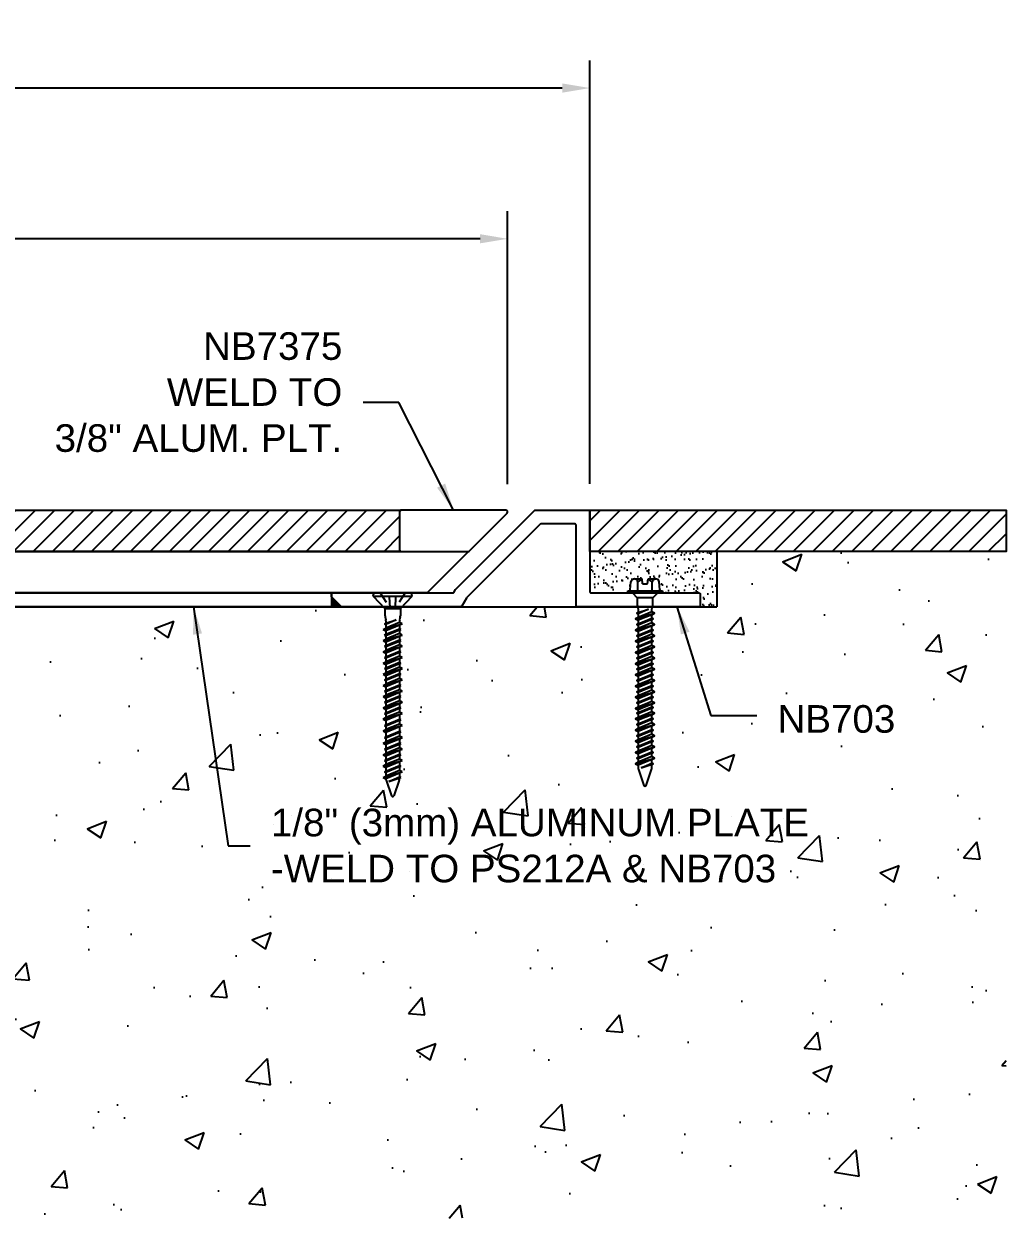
# Model space of a CAD drawing. Header units: inches. Extents: x -24.6 to 65.3, y 0.1 to 14.3.
# Drawn here: x 2.99 to 11.9, y 1.28 to 12.1 of the extents above; entities that cross this region are included whole.
import ezdxf

# ---------------------------------------------------------------- set-up
doc = ezdxf.new("R2010")
doc.units = ezdxf.units.IN
doc.header["$MEASUREMENT"] = 0
doc.linetypes.add('DASHED', pattern=[0.75, 0.5, -0.25])
for name, color, linetype in [('Anchors', 4, 'Continuous'), ('Conditions', 1, 'Continuous'), ('Dimensions', 3, 'Continuous'), ('TEXT', 2, 'Continuous')]:
    doc.layers.add(name, color=color, linetype=linetype)
doc.styles.add('ARIAL', font='arial.ttf')
doc.dimstyles.new('Arial', dxfattribs={"dimtxt": 0.25, "dimasz": 0.25, "dimexe": 0.25, "dimexo": 0.25, "dimgap": 0.25, "dimtad": 0, "dimtih": 1, "dimtoh": 1, "dimdec": 4, "dimzin": 3, "dimdsep": 46, "dimlunit": 4, "dimtxsty": 'ARIAL', "dimcen": 0.25, "dimadec": 0, "dimazin": 0, "dimtfac": 1, "dimtdec": 4, "dimtofl": 0, "dimtmove": 0, "dimatfit": 3, "dimfxl": 0, "dimfrac": 2, "dimtolj": 1, "dimtzin": 0, "dimarcsym": 0})

# ---------------------------------------------------------------- blocks, each defined once
blk = doc.blocks.new('*D22')
at = {"layer": 'Defpoints', "color": 0}
for p in [(8.124, 11.519), (-19.075, 7.684), (8.124, 7.684)]:
    blk.add_point(p, dxfattribs=at)
at = {"layer": 'Dimensions', "color": 0, "lineweight": -2}
for p, q in [((-19.075, 7.934), (-19.075, 11.769)), ((8.124, 7.934), (8.124, 11.769)), ((-18.825, 11.519), (-6.448, 11.519)), ((7.874, 11.519), (-4.502, 11.519))]:
    blk.add_line(p, q, dxfattribs=at)
at = {"layer": 'Dimensions', "color": 0}
for points in [[(-18.825, 11.561), (-18.825, 11.477), (-19.075, 11.519)], [(7.874, 11.561), (7.874, 11.477), (8.124, 11.519)]]:
    blk.add_solid(points, dxfattribs=at)
at = {"layer": 'Dimensions', "color": 0, "insert": (-5.475, 11.519), "char_height": 0.25, "attachment_point": 5, "style": 'ARIAL'}
blk.add_mtext('\\A1;2\'-3 3/16"\\P [691mm]', dxfattribs=at)
blk = doc.blocks.new('TH316134')
for p, q in [((-0.097, 0.127), (-0.027, 0.127)), ((-0.023, 0.083), (-0.027, 0.127)), ((0.023, 0.083), (0.027, 0.127)), ((0.027, 0.127), (0.097, 0.127)), ((-0.157, 0.019), (0.157, 0.019)), ((-0.157, 0), (-0.157, 0.019)), ((-0.157, 0), (0.157, 0)), ((-0.135, 0.029), (-0.129, 0.1)), ((-0.115, 0), (-0.07, -0.045)), ((-0.065, 0.019), (-0.065, 0.1)), ((-0.023, 0.083), (0.023, 0.083)), ((0.064, 0.019), (0.064, 0.1)), ((0.115, 0), (0.07, -0.045)), ((0.135, 0.029), (0.129, 0.1)), ((0.157, 0.019), (0.157, 0)), ((-0.086, -0.234), (0.086, -0.184)), ((-0.074, -0.184), (0.032, -0.147)), ((0.032, -0.147), (-0.062, -0.19)), ((-0.062, -0.177), (0.032, -0.147)), ((0.062, -0.171), (-0.062, -0.221)), ((0.062, -0.197), (-0.062, -0.247)), ((-0.086, -0.336), (0.086, -0.285)), ((-0.074, -0.285), (0.074, -0.234)), ((-0.062, -0.279), (0.062, -0.228)), ((0.062, -0.241), (-0.062, -0.291)), ((0.062, -0.272), (-0.062, -0.323)), ((0.062, -0.298), (-0.062, -0.349)), ((-0.086, -0.437), (0.086, -0.387)), ((-0.074, -0.387), (0.074, -0.336)), ((-0.062, -0.381), (0.062, -0.33)), ((0.062, -0.342), (-0.062, -0.393)), ((0.062, -0.374), (-0.062, -0.425)), ((0.062, -0.4), (-0.062, -0.45)), ((-0.062, -0.482), (0.062, -0.431)), ((-0.086, -0.539), (0.086, -0.488)), ((-0.074, -0.488), (0.074, -0.437)), ((-0.074, -0.59), (0.074, -0.539)), ((0.062, -0.444), (-0.062, -0.494)), ((0.062, -0.475), (-0.062, -0.526)), ((0.062, -0.501), (-0.062, -0.552)), ((-0.062, -0.584), (0.062, -0.533)), ((-0.086, -0.641), (0.086, -0.59)), ((-0.074, -0.691), (0.074, -0.641)), ((0.062, -0.545), (-0.062, -0.596)), ((0.062, -0.577), (-0.062, -0.628)), ((0.062, -0.603), (-0.062, -0.654)), ((-0.062, -0.685), (0.062, -0.634)), ((0.062, -0.647), (-0.062, -0.698)), ((-0.086, -0.742), (0.086, -0.691)), ((-0.074, -0.793), (0.074, -0.742)), ((0.062, -0.678), (-0.062, -0.729)), ((0.062, -0.704), (-0.062, -0.755)), ((-0.062, -0.787), (0.062, -0.736)), ((0.062, -0.748), (-0.062, -0.799)), ((-0.086, -0.844), (0.086, -0.793)), ((-0.074, -0.895), (0.074, -0.844)), ((0.062, -0.78), (-0.062, -0.831)), ((0.062, -0.806), (-0.062, -0.857)), ((-0.062, -0.888), (0.062, -0.838)), ((0.062, -0.85), (-0.062, -0.901)), ((-0.086, -0.945), (0.086, -0.895)), ((-0.074, -0.996), (0.074, -0.945)), ((0.062, -0.882), (-0.062, -0.932)), ((0.062, -0.907), (-0.062, -0.958)), ((-0.062, -0.99), (0.062, -0.939)), ((0.062, -0.951), (-0.062, -1.002)), ((-0.086, -1.047), (0.086, -0.996)), ((-0.074, -1.09), (0.074, -1.039)), ((0.062, -0.983), (-0.062, -1.034)), ((0.062, -1.009), (-0.062, -1.06)), ((-0.062, -1.084), (0.062, -1.033)), ((0.062, -1.045), (-0.062, -1.096)), ((0.062, -1.077), (-0.062, -1.128)), ((-0.086, -1.141), (0.086, -1.09)), ((-0.074, -1.191), (0.074, -1.141)), ((0.062, -1.103), (-0.062, -1.154)), ((-0.062, -1.185), (0.062, -1.134)), ((0.062, -1.147), (-0.062, -1.198)), ((0.062, -1.178), (-0.062, -1.229)), ((-0.086, -1.242), (0.086, -1.191)), ((-0.086, -1.344), (0.086, -1.293)), ((-0.074, -1.293), (0.074, -1.242)), ((0.062, -1.204), (-0.062, -1.255)), ((-0.062, -1.287), (0.062, -1.236)), ((0.062, -1.248), (-0.062, -1.299)), ((0.062, -1.28), (-0.062, -1.331)), ((-0.086, -1.445), (0.086, -1.395)), ((-0.074, -1.395), (0.074, -1.344)), ((0.062, -1.306), (-0.062, -1.357)), ((-0.062, -1.388), (0.062, -1.338)), ((0.062, -1.35), (-0.062, -1.401)), ((0.062, -1.382), (-0.062, -1.432)), ((-0.086, -1.547), (0.086, -1.496)), ((-0.074, -1.496), (0.074, -1.445)), ((0.062, -1.407), (-0.062, -1.458)), ((-0.062, -1.49), (0.062, -1.439)), ((0.062, -1.451), (-0.062, -1.502)), ((0.062, -1.483), (-0.062, -1.534)), ((0.062, -1.509), (-0.062, -1.56)), ((-0.034, -1.584), (0.062, -1.541)), ((-0.034, -1.584), (0.074, -1.547)), ((0.062, -1.553), (-0.034, -1.584))]:
    blk.add_line(p, q)
blk.add_lwpolyline([(0.07, -0.045), (-0.07, -0.045), (-0.07, -0.112, 0.052126), (-0.069, -0.122), (-0.063, -0.148, -0.052126), (-0.062, -0.157), (-0.062, -0.177), (-0.074, -0.184), (-0.062, -0.19), (-0.062, -0.221), (-0.086, -0.234), (-0.062, -0.247), (-0.062, -0.279), (-0.074, -0.285), (-0.062, -0.291), (-0.062, -0.323), (-0.086, -0.336), (-0.062, -0.349), (-0.062, -0.381), (-0.074, -0.387), (-0.062, -0.393), (-0.062, -0.425), (-0.086, -0.437), (-0.062, -0.45), (-0.062, -0.482), (-0.074, -0.488), (-0.062, -0.494), (-0.062, -0.526), (-0.086, -0.539), (-0.062, -0.552), (-0.062, -0.584), (-0.074, -0.59), (-0.062, -0.596), (-0.062, -0.628), (-0.086, -0.641), (-0.062, -0.654), (-0.062, -0.685), (-0.074, -0.691), (-0.062, -0.698), (-0.062, -0.729), (-0.086, -0.742), (-0.062, -0.755), (-0.062, -0.787), (-0.074, -0.793), (-0.062, -0.799), (-0.062, -0.831), (-0.086, -0.844), (-0.062, -0.857), (-0.062, -0.888), (-0.074, -0.895), (-0.062, -0.901), (-0.062, -0.932), (-0.086, -0.945), (-0.062, -0.958), (-0.062, -0.99), (-0.074, -0.996), (-0.062, -1.002), (-0.062, -1.034), (-0.086, -1.047), (-0.062, -1.06), (-0.062, -1.084), (-0.074, -1.09), (-0.062, -1.096), (-0.062, -1.128), (-0.086, -1.141), (-0.062, -1.154), (-0.062, -1.185), (-0.074, -1.191), (-0.062, -1.198), (-0.062, -1.229), (-0.086, -1.242), (-0.062, -1.255), (-0.062, -1.287), (-0.074, -1.293), (-0.062, -1.299), (-0.062, -1.331), (-0.086, -1.344), (-0.062, -1.357), (-0.062, -1.388), (-0.074, -1.395), (-0.062, -1.401), (-0.062, -1.432), (-0.086, -1.445), (-0.062, -1.458), (-0.062, -1.49), (-0.074, -1.496), (-0.062, -1.502), (-0.062, -1.534), (-0.086, -1.547), (-0.062, -1.56), (-0.062, -1.586, 0.084437), (-0.06, -1.601), (-0.01, -1.744, 0.648167), (0.01, -1.744), (0.06, -1.601, 0.084437), (0.062, -1.586), (0.062, -1.553), (0.074, -1.547), (0.062, -1.541), (0.062, -1.509), (0.086, -1.496), (0.062, -1.483), (0.062, -1.451), (0.074, -1.445), (0.062, -1.439), (0.062, -1.407), (0.086, -1.395), (0.062, -1.382), (0.062, -1.35), (0.074, -1.344), (0.062, -1.338), (0.062, -1.306), (0.086, -1.293), (0.062, -1.28), (0.062, -1.248), (0.074, -1.242), (0.062, -1.236), (0.062, -1.204), (0.086, -1.191), (0.062, -1.178), (0.062, -1.147), (0.074, -1.141), (0.062, -1.134), (0.062, -1.103), (0.086, -1.09), (0.062, -1.077), (0.062, -1.045), (0.074, -1.039), (0.062, -1.033), (0.062, -1.009), (0.086, -0.996), (0.062, -0.983), (0.062, -0.951), (0.074, -0.945), (0.062, -0.939), (0.062, -0.907), (0.086, -0.895), (0.062, -0.882), (0.062, -0.85), (0.074, -0.844), (0.062, -0.838), (0.062, -0.806), (0.086, -0.793), (0.062, -0.78), (0.062, -0.748), (0.074, -0.742), (0.062, -0.736), (0.062, -0.704), (0.086, -0.691), (0.062, -0.678), (0.062, -0.647), (0.074, -0.641), (0.062, -0.634), (0.062, -0.603), (0.086, -0.59), (0.062, -0.577), (0.062, -0.545), (0.074, -0.539), (0.062, -0.533), (0.062, -0.501), (0.086, -0.488), (0.062, -0.475), (0.062, -0.444), (0.074, -0.437), (0.062, -0.431), (0.062, -0.4), (0.086, -0.387), (0.062, -0.374), (0.062, -0.342), (0.074, -0.336), (0.062, -0.33), (0.062, -0.298), (0.086, -0.285), (0.062, -0.272), (0.062, -0.241), (0.074, -0.234), (0.062, -0.228), (0.062, -0.197), (0.086, -0.184), (0.062, -0.171), (0.062, -0.157, -0.052126), (0.063, -0.148), (0.069, -0.122, 0.052126), (0.07, -0.112)], format="xyb", close=True)
for centre, radius, start, end in [((-0.097, 0.095), 0.0327, 9.285, 170.715), ((0, 0.038), 0.0896, 107.4215, 136.0407), ((0, 0.038), 0.0896, 43.9593, 72.5785), ((0.097, 0.095), 0.0327, 9.285, 170.715), ((-0.146, 0.03), 0.0112, 270, 355), ((0.146, 0.03), 0.0112, 185, 270)]:
    blk.add_arc(centre, radius, start, end)
blk = doc.blocks.new('NB703')
at = {"linetype": 'Continuous', "flags": 128}
blk.add_lwpolyline([(-0.552, 0), (0.553, 0, 0.414214), (0.563, 0.01), (0.563, 0.74, -0.414214), (0.573, 0.75), (0.882, 0.75, -0.198912), (0.889, 0.747), (1.555, 0.08, -0.065543), (1.557, 0.078), (1.599, 0.005, 0.267949), (1.608, 0), (2.686, 0, 0.198912), (2.693, 0.003), (2.78, 0.09), (2.78, 0.115, 0.414214), (2.77, 0.125), (1.68, 0.125, -0.267949), (1.671, 0.13), (1.657, 0.155, 0.065543), (1.655, 0.157), (0.94, 0.872, 0.198912), (0.933, 0.875), (0.447, 0.875, 0.414214), (0.437, 0.865), (0.437, 0.135, -0.414214), (0.428, 0.125), (-0.552, 0.125, 0.414214), (-0.562, 0.115), (-0.562, 0.01, 0.414214)], format="xyb", close=True, dxfattribs=at)
blk = doc.blocks.new('NB7375')
at = {"linetype": 'Continuous', "flags": 128}
blk.add_lwpolyline([(-0.302, 0.375, 0.414214), (-0.317, 0.36), (-0.317, 0.015, 0.414214), (-0.302, 0), (0.302, 0, 0.198912), (0.312, 0.004), (0.658, 0.349, 0.668179), (0.647, 0.375)], format="xyb", close=True, dxfattribs=at)
blk = doc.blocks.new('A$C63CB1885')
for p, q in [((-0.176, 0), (-0.175, 0.018)), ((-0.176, 0), (0.176, 0)), ((-0.176, 0), (-0.07, -0.113)), ((-0.163, 0.029), (0.163, 0.029)), ((0.07, -0.113), (0.176, 0)), ((0.176, 0), (0.175, 0.018)), ((-0.074, -0.251), (0.032, -0.215)), ((-0.07, -0.113), (0.07, -0.113)), ((-0.07, -0.113), (-0.07, -0.18)), ((-0.069, -0.189), (-0.063, -0.215)), ((-0.062, -0.245), (0.032, -0.215)), ((0.032, -0.215), (-0.062, -0.257)), ((0.069, -0.189), (0.063, -0.215)), ((0.07, -0.113), (0.07, -0.18)), ((-0.086, -0.302), (0.086, -0.251)), ((-0.086, -0.302), (-0.062, -0.289)), ((-0.086, -0.302), (-0.062, -0.315)), ((-0.074, -0.251), (-0.062, -0.245)), ((-0.074, -0.251), (-0.062, -0.257)), ((-0.074, -0.353), (0.074, -0.302)), ((-0.062, -0.225), (-0.062, -0.245)), ((0.062, -0.238), (-0.062, -0.289)), ((-0.062, -0.257), (-0.062, -0.289)), ((0.062, -0.264), (-0.062, -0.315)), ((-0.062, -0.346), (0.062, -0.296)), ((0.062, -0.308), (-0.062, -0.359)), ((-0.062, -0.315), (-0.062, -0.346)), ((0.062, -0.225), (0.062, -0.238)), ((0.086, -0.251), (0.062, -0.238)), ((0.086, -0.251), (0.062, -0.264)), ((0.062, -0.264), (0.062, -0.296)), ((0.074, -0.302), (0.062, -0.296)), ((0.074, -0.302), (0.062, -0.308)), ((0.062, -0.308), (0.062, -0.34)), ((-0.086, -0.403), (0.086, -0.353)), ((-0.086, -0.403), (-0.062, -0.391)), ((-0.086, -0.403), (-0.062, -0.416)), ((-0.074, -0.353), (-0.062, -0.346)), ((-0.074, -0.353), (-0.062, -0.359)), ((-0.074, -0.454), (0.074, -0.403)), ((0.062, -0.34), (-0.062, -0.391)), ((-0.062, -0.359), (-0.062, -0.391)), ((0.062, -0.366), (-0.062, -0.416)), ((-0.062, -0.448), (0.062, -0.397)), ((0.062, -0.41), (-0.062, -0.46)), ((-0.062, -0.416), (-0.062, -0.448)), ((0.086, -0.353), (0.062, -0.34)), ((0.086, -0.353), (0.062, -0.366)), ((0.062, -0.366), (0.062, -0.397)), ((0.074, -0.403), (0.062, -0.397)), ((0.074, -0.403), (0.062, -0.41)), ((0.062, -0.41), (0.062, -0.441)), ((-0.086, -0.505), (0.086, -0.454)), ((-0.086, -0.505), (-0.062, -0.492)), ((-0.086, -0.505), (-0.062, -0.518)), ((-0.074, -0.454), (-0.062, -0.448)), ((-0.074, -0.454), (-0.062, -0.46)), ((-0.074, -0.556), (0.074, -0.505)), ((0.062, -0.441), (-0.062, -0.492)), ((-0.062, -0.46), (-0.062, -0.492)), ((0.062, -0.467), (-0.062, -0.518)), ((-0.062, -0.55), (0.062, -0.499)), ((0.062, -0.511), (-0.062, -0.562)), ((-0.062, -0.518), (-0.062, -0.55)), ((0.086, -0.454), (0.062, -0.441)), ((0.086, -0.454), (0.062, -0.467)), ((0.062, -0.467), (0.062, -0.499)), ((0.074, -0.505), (0.062, -0.499)), ((0.074, -0.505), (0.062, -0.511)), ((0.062, -0.511), (0.062, -0.543)), ((-0.086, -0.607), (0.086, -0.556)), ((-0.086, -0.607), (-0.062, -0.594)), ((-0.086, -0.607), (-0.062, -0.619)), ((-0.074, -0.556), (-0.062, -0.55)), ((-0.074, -0.556), (-0.062, -0.562)), ((-0.074, -0.657), (0.074, -0.607)), ((0.062, -0.543), (-0.062, -0.594)), ((-0.062, -0.562), (-0.062, -0.594)), ((0.062, -0.569), (-0.062, -0.619)), ((-0.062, -0.651), (0.062, -0.6)), ((0.062, -0.613), (-0.062, -0.664)), ((-0.062, -0.619), (-0.062, -0.651)), ((0.062, -0.644), (-0.062, -0.695)), ((0.086, -0.556), (0.062, -0.543)), ((0.086, -0.556), (0.062, -0.569)), ((0.062, -0.569), (0.062, -0.6)), ((0.074, -0.607), (0.062, -0.6)), ((0.074, -0.607), (0.062, -0.613)), ((0.062, -0.613), (0.062, -0.644)), ((0.086, -0.657), (0.062, -0.644)), ((-0.086, -0.708), (0.086, -0.657)), ((-0.086, -0.708), (-0.062, -0.695)), ((-0.086, -0.708), (-0.062, -0.721)), ((-0.074, -0.657), (-0.062, -0.651)), ((-0.074, -0.657), (-0.062, -0.664)), ((-0.074, -0.759), (0.074, -0.708)), ((-0.074, -0.759), (-0.062, -0.753)), ((-0.062, -0.664), (-0.062, -0.695)), ((0.062, -0.67), (-0.062, -0.721)), ((-0.062, -0.753), (0.062, -0.702)), ((0.062, -0.714), (-0.062, -0.765)), ((-0.062, -0.721), (-0.062, -0.753)), ((0.062, -0.746), (-0.062, -0.797)), ((0.086, -0.657), (0.062, -0.67)), ((0.062, -0.67), (0.062, -0.702)), ((0.074, -0.708), (0.062, -0.702)), ((0.074, -0.708), (0.062, -0.714)), ((0.062, -0.714), (0.062, -0.746)), ((0.086, -0.759), (0.062, -0.746)), ((-0.086, -0.81), (0.086, -0.759)), ((-0.086, -0.81), (-0.062, -0.797)), ((-0.086, -0.81), (-0.062, -0.823)), ((-0.086, -0.911), (0.086, -0.86)), ((-0.074, -0.759), (-0.062, -0.765)), ((-0.074, -0.86), (0.074, -0.81)), ((-0.074, -0.86), (-0.062, -0.854)), ((-0.074, -0.86), (-0.062, -0.867)), ((-0.062, -0.765), (-0.062, -0.797)), ((0.062, -0.772), (-0.062, -0.823)), ((-0.062, -0.854), (0.062, -0.804)), ((0.062, -0.816), (-0.062, -0.867)), ((-0.062, -0.823), (-0.062, -0.854)), ((0.062, -0.848), (-0.062, -0.898)), ((0.086, -0.759), (0.062, -0.772)), ((0.062, -0.772), (0.062, -0.804)), ((0.074, -0.81), (0.062, -0.804)), ((0.074, -0.81), (0.062, -0.816)), ((0.062, -0.816), (0.062, -0.848)), ((0.086, -0.86), (0.062, -0.848)), ((0.086, -0.86), (0.062, -0.873)), ((-0.086, -0.911), (-0.062, -0.898)), ((-0.086, -0.911), (-0.062, -0.924)), ((-0.086, -1.013), (0.086, -0.962)), ((-0.074, -0.962), (0.074, -0.911)), ((-0.074, -0.962), (-0.062, -0.956)), ((-0.074, -0.962), (-0.062, -0.968)), ((-0.062, -0.867), (-0.062, -0.898)), ((0.062, -0.873), (-0.062, -0.924)), ((-0.062, -0.956), (0.062, -0.905)), ((0.062, -0.917), (-0.062, -0.968)), ((-0.062, -0.924), (-0.062, -0.956)), ((0.062, -0.949), (-0.062, -1)), ((-0.062, -0.968), (-0.062, -1)), ((0.062, -0.873), (0.062, -0.905)), ((0.074, -0.911), (0.062, -0.905)), ((0.074, -0.911), (0.062, -0.917)), ((0.062, -0.917), (0.062, -0.949)), ((0.086, -0.962), (0.062, -0.949)), ((0.086, -0.962), (0.062, -0.975)), ((-0.086, -1.013), (-0.062, -1)), ((-0.086, -1.013), (-0.062, -1.026)), ((-0.086, -1.114), (0.086, -1.064)), ((-0.074, -1.064), (0.074, -1.013)), ((-0.074, -1.064), (-0.062, -1.057)), ((-0.074, -1.064), (-0.062, -1.07)), ((0.062, -0.975), (-0.062, -1.026)), ((-0.062, -1.057), (0.062, -1.007)), ((0.062, -1.019), (-0.062, -1.07)), ((-0.062, -1.026), (-0.062, -1.057)), ((0.062, -1.051), (-0.062, -1.101)), ((-0.062, -1.07), (-0.062, -1.101)), ((0.062, -1.077), (-0.062, -1.127)), ((0.062, -0.975), (0.062, -1.007)), ((0.074, -1.013), (0.062, -1.007)), ((0.074, -1.013), (0.062, -1.019)), ((0.062, -1.019), (0.062, -1.051)), ((0.086, -1.064), (0.062, -1.051)), ((0.086, -1.064), (0.062, -1.077)), ((0.062, -1.077), (0.062, -1.115)), ((-0.086, -1.114), (-0.062, -1.101)), ((-0.086, -1.114), (-0.062, -1.127)), ((-0.086, -1.222), (0.086, -1.171)), ((-0.074, -1.171), (0.074, -1.121)), ((-0.074, -1.171), (-0.062, -1.165)), ((-0.074, -1.171), (-0.062, -1.178)), ((-0.062, -1.165), (0.062, -1.115)), ((0.062, -1.127), (-0.062, -1.178)), ((-0.062, -1.127), (-0.062, -1.165)), ((0.062, -1.159), (-0.062, -1.209)), ((-0.062, -1.178), (-0.062, -1.209)), ((0.062, -1.184), (-0.062, -1.235)), ((0.074, -1.121), (0.062, -1.115)), ((0.074, -1.121), (0.062, -1.127)), ((0.062, -1.127), (0.062, -1.159)), ((0.086, -1.171), (0.062, -1.159)), ((0.086, -1.171), (0.062, -1.184)), ((0.062, -1.184), (0.062, -1.225)), ((-0.086, -1.222), (-0.062, -1.209)), ((-0.086, -1.222), (-0.062, -1.235)), ((-0.086, -1.332), (0.086, -1.282)), ((-0.074, -1.282), (0.074, -1.231)), ((-0.074, -1.282), (-0.062, -1.275)), ((-0.074, -1.282), (-0.062, -1.288)), ((-0.062, -1.275), (0.062, -1.225)), ((-0.062, -1.235), (-0.062, -1.275)), ((0.062, -1.237), (-0.062, -1.288)), ((0.062, -1.269), (-0.062, -1.319)), ((-0.062, -1.288), (-0.062, -1.319)), ((0.062, -1.295), (-0.062, -1.345)), ((0.074, -1.231), (0.062, -1.225)), ((0.074, -1.231), (0.062, -1.237)), ((0.062, -1.237), (0.062, -1.269)), ((0.086, -1.282), (0.062, -1.269)), ((0.086, -1.282), (0.062, -1.295)), ((0.062, -1.295), (0.062, -1.33)), ((-0.086, -1.332), (-0.062, -1.319)), ((-0.086, -1.332), (-0.062, -1.345)), ((-0.086, -1.438), (0.086, -1.387)), ((-0.074, -1.387), (0.074, -1.336)), ((-0.074, -1.387), (-0.062, -1.381)), ((-0.074, -1.387), (-0.062, -1.393)), ((-0.062, -1.381), (0.062, -1.33)), ((0.062, -1.343), (-0.062, -1.393)), ((-0.062, -1.345), (-0.062, -1.381)), ((0.062, -1.374), (-0.062, -1.425)), ((-0.062, -1.393), (-0.062, -1.425)), ((0.062, -1.4), (-0.062, -1.451)), ((0.074, -1.336), (0.062, -1.33)), ((0.074, -1.336), (0.062, -1.343)), ((0.062, -1.343), (0.062, -1.374)), ((0.086, -1.387), (0.062, -1.374)), ((0.086, -1.387), (0.062, -1.4)), ((0.062, -1.4), (0.062, -1.433)), ((-0.086, -1.438), (-0.062, -1.425)), ((-0.086, -1.438), (-0.062, -1.451)), ((-0.086, -1.54), (0.086, -1.489)), ((-0.074, -1.489), (0.074, -1.439)), ((-0.074, -1.489), (-0.062, -1.483)), ((-0.074, -1.489), (-0.062, -1.496)), ((-0.062, -1.483), (0.062, -1.433)), ((0.062, -1.445), (-0.062, -1.496)), ((-0.062, -1.451), (-0.062, -1.483)), ((0.062, -1.477), (-0.062, -1.527)), ((-0.062, -1.496), (-0.062, -1.527)), ((0.062, -1.502), (-0.062, -1.553)), ((0.074, -1.439), (0.062, -1.433)), ((0.074, -1.439), (0.062, -1.445)), ((0.062, -1.445), (0.062, -1.477)), ((0.086, -1.489), (0.062, -1.477)), ((0.086, -1.489), (0.062, -1.502)), ((0.062, -1.502), (0.062, -1.535)), ((-0.086, -1.54), (-0.062, -1.527)), ((-0.086, -1.54), (-0.062, -1.553)), ((-0.086, -1.643), (0.086, -1.592)), ((-0.074, -1.592), (0.074, -1.541)), ((-0.074, -1.592), (-0.062, -1.586)), ((-0.074, -1.592), (-0.062, -1.598)), ((-0.062, -1.586), (0.062, -1.535)), ((0.062, -1.547), (-0.062, -1.598)), ((-0.062, -1.553), (-0.062, -1.586)), ((0.062, -1.579), (-0.062, -1.63)), ((-0.062, -1.598), (-0.062, -1.63)), ((0.062, -1.605), (-0.062, -1.655)), ((0.074, -1.541), (0.062, -1.535)), ((0.074, -1.541), (0.062, -1.547)), ((0.062, -1.547), (0.062, -1.579)), ((0.086, -1.592), (0.062, -1.579)), ((0.086, -1.592), (0.062, -1.605)), ((0.062, -1.605), (0.062, -1.652)), ((-0.086, -1.643), (-0.062, -1.63)), ((-0.086, -1.643), (-0.062, -1.655)), ((-0.06, -1.668), (-0.01, -1.81)), ((-0.034, -1.679), (0.062, -1.636)), ((-0.034, -1.679), (0.074, -1.643)), ((0.062, -1.649), (-0.034, -1.679)), ((0.06, -1.668), (0.01, -1.81)), ((0.074, -1.643), (0.062, -1.636)), ((0.074, -1.643), (0.062, -1.649))]:
    blk.add_line(p, q)
at = {"linetype": 'DASHED', "ltscale": 0.025}
for p, q in [((-0.113, 0.029), (-0.024, -0.106)), ((-0.024, -0.106), (-0.031, 0.028)), ((0.024, -0.106), (0.031, 0.029)), ((0.112, 0.029), (0.024, -0.106)), ((-0.024, -0.106), (0.024, -0.106))]:
    blk.add_line(p, q, dxfattribs=at)
for centre, radius, start, end in [((-0.163, 0.017), 0.0112, 90, 175), ((0.163, 0.017), 0.0112, 5, 90), ((-0.023, -0.18), 0.0465, 180, 191.9357), ((-0.109, -0.225), 0.0465, 0, 11.9357), ((0.109, -0.225), 0.0465, 168.0643, 180), ((0.023, -0.18), 0.0465, 348.0643, 0), ((-0.016, -1.652), 0.0465, 183.9476, 199.3058), ((0.016, -1.652), 0.0465, 340.6942, 0), ((0, -1.806), 0.0106, 204.1001, 335.8999)]:
    blk.add_arc(centre, radius, start, end)
blk = doc.blocks.new('TF316134')
blk.add_blockref('A$C63CB1885', (0, -0.0285))
blk = doc.blocks.new('*D28')
at = {"layer": 'Defpoints', "color": 0}
for p in [(-18.329, 10.153), (-18.329, 7.679), (7.379, 7.679)]:
    blk.add_point(p, dxfattribs=at)
at = {"layer": 'Dimensions', "color": 0, "lineweight": -2}
for p, q in [((-18.329, 7.929), (-18.329, 10.403)), ((7.379, 7.929), (7.379, 10.403)), ((-18.079, 10.153), (-6.545, 10.153)), ((7.129, 10.153), (-4.405, 10.153))]:
    blk.add_line(p, q, dxfattribs=at)
at = {"layer": 'Dimensions', "color": 0}
for points in [[(-18.079, 10.195), (-18.079, 10.112), (-18.329, 10.153)], [(7.129, 10.195), (7.129, 10.112), (7.379, 10.153)]]:
    blk.add_solid(points, dxfattribs=at)
at = {"layer": 'Dimensions', "color": 0, "insert": (-5.475, 10.153), "char_height": 0.25, "attachment_point": 5, "style": 'ARIAL'}
blk.add_mtext('\\A1;2\'-1 11/16"\\P [653mm]', dxfattribs=at)
blk = doc.blocks.new('Weld')
h = blk.add_hatch(color=253)
edge = h.paths.add_edge_path()
edge.add_line((0.094, 0), (0.094, 0.094))
edge.add_arc((0.084, 0.094), 0.01, -45, 0, ccw=False)
edge.add_line((0.091, 0.087), (0.018, 0.013))
edge.add_arc((0.093, 0.216), 0.216, 249.6425, 269.6311)
edge.add_line((0.091, 0), (0.094, 0))
at = {"color": 253}
blk.add_arc((0.093, 0.216), 0.216, 249.6425, 270.3689, dxfattribs=at)

msp = doc.modelspace()

# ---------------------------------------------------------------- hatches: boundary and pattern name
at = {"layer": 'Conditions'}
h = msp.add_hatch(dxfattribs=at)
h.set_pattern_fill('ANSI31', color=256, style=0)
h.paths.add_polyline_path([(6.39985, 7.69427), (-17.35025, 7.69427), (-17.35025, 7.31927), (6.39985, 7.31927)])
h = msp.add_hatch(dxfattribs=at)
h.set_pattern_fill('ANSI31', color=256, style=0)
h.set_pattern_definition([(45, (-4.0005, 4.48751), (-0.0883883, 0.0883883), [])])
h.paths.add_polyline_path([(11.8977, 7.31927), (11.8977, 7.69427), (8.1245, 7.69427), (8.1245, 7.31927)])
h = msp.add_hatch(dxfattribs=at)
h.set_pattern_fill('AR-CONC', color=256, scale=0.25, style=0)
h.paths.add_polyline_path([(6.27478, 5.84603), (6.27472, 5.84601), (6.26327, 5.85217), (6.27478, 5.85836), (6.27477, 5.89), (6.25071, 5.90295), (6.27477, 5.91591), (6.27477, 5.94759), (6.27472, 5.94757), (6.26327, 5.95373), (6.27477, 5.95992), (6.27477, 5.99157), (6.25071, 6.00452), (6.27476, 6.01747), (6.27476, 6.04915), (6.27472, 6.04913), (6.26327, 6.0553), (6.27476, 6.06148), (6.27476, 6.09313), (6.25071, 6.10608), (6.27476, 6.11902), (6.27475, 6.15071), (6.27472, 6.1507), (6.26327, 6.15686), (6.27475, 6.16304), (6.27475, 6.1947), (6.25071, 6.20764), (6.27475, 6.22058), (6.27475, 6.25227), (6.27472, 6.25226), (6.26327, 6.25842), (6.27475, 6.2646), (6.27474, 6.29627), (6.25071, 6.3092), (6.27474, 6.32214), (6.27474, 6.35383), (6.27472, 6.35382), (6.26327, 6.35998), (6.27474, 6.36616), (6.27474, 6.39783), (6.25071, 6.41077), (6.27473, 6.4237), (6.27473, 6.45539), (6.27472, 6.45538), (6.26327, 6.46155), (6.27473, 6.46771), (6.27473, 6.4994), (6.25071, 6.51233), (6.27473, 6.52526), (6.27472, 6.55695), (6.26327, 6.56311), (6.27472, 6.56927), (6.27472, 6.60097), (6.25071, 6.61389), (6.27472, 6.62682), (6.27472, 6.65851), (6.26327, 6.66467), (6.26828, 6.66737, 0.27305065), (6.2726, 6.71444, -0.0696153), (6.26822, 6.72655), (6.27471, 6.69583), (6.27471, 6.67083), (6.36906, 6.70112), (6.27472, 6.65851), (6.27472, 6.62682), (6.39921, 6.6776), (6.39921, 6.69583), (6.40571, 6.72655, 0.05212645), (6.40671, 6.73617), (6.40671, 6.80327), (6.26721, 6.80327), (6.26721, 6.73617, 0.128787), (6.26932, 6.7127, -0.0696153), (6.27371, 6.70058), (6.26721, 6.73131), (6.26721, 6.80327), (6.25207, 6.81927), (1.44623, 6.81927), (1.43109, 6.80327), (1.43109, 6.73131), (1.42459, 6.70058, 0.13295553), (1.42595, 6.67632), (1.44759, 6.66467), (1.42359, 6.65175), (1.42359, 6.62005), (1.43503, 6.61389), (1.42359, 6.60773), (1.42359, 6.57603), (1.44759, 6.56311), (1.42359, 6.55018), (1.42359, 6.51849), (1.43503, 6.51233), (1.42359, 6.50616), (1.42359, 6.47447), (1.44759, 6.46155), (1.42359, 6.44862), (1.42359, 6.41693), (1.43503, 6.41077), (1.42359, 6.4046), (1.42359, 6.37291), (1.44759, 6.35998), (1.42359, 6.34706), (1.42359, 6.31537), (1.43503, 6.3092), (1.42359, 6.30304), (1.42359, 6.27135), (1.44759, 6.25842), (1.42359, 6.2455), (1.42359, 6.2138), (1.43503, 6.20764), (1.42359, 6.20148), (1.42359, 6.16978), (1.44759, 6.15686), (1.42359, 6.14393), (1.42359, 6.11224), (1.43503, 6.10608), (1.42359, 6.09991), (1.42359, 6.06822), (1.44759, 6.0553), (1.42359, 6.04237), (1.42359, 6.01068), (1.43503, 6.00452), (1.42359, 5.99835), (1.42359, 5.96666), (1.44759, 5.95373), (1.42359, 5.94081), (1.42359, 5.90912), (1.43503, 5.90295), (1.42359, 5.89679), (1.42359, 5.8651), (1.44759, 5.85217), (1.42359, 5.83925), (1.42359, 5.80124), (1.43503, 5.79507), (1.42359, 5.78891), (1.42359, 5.75722), (1.44759, 5.74429), (1.42359, 5.73137), (1.42359, 5.69111), (1.43503, 5.68494), (1.42359, 5.67878), (1.42359, 5.64709), (1.44759, 5.63416), (1.42359, 5.62124), (1.42359, 5.58548), (1.43503, 5.57931), (1.42359, 5.57315), (1.42359, 5.54146), (1.44759, 5.52853), (1.42359, 5.51561), (1.42359, 5.48321), (1.43503, 5.47705), (1.42359, 5.47089), (1.42359, 5.43919), (1.44759, 5.42627), (1.42359, 5.41334), (1.42359, 5.38095), (1.43503, 5.37479), (1.42359, 5.36863), (1.42359, 5.33693), (1.44759, 5.32401), (1.42359, 5.31108), (1.42359, 5.27939), (1.43503, 5.27323), (1.42359, 5.26706), (1.42359, 5.25564), (1.37156, 5.10712, -0.70927499), (1.35169, 5.10546), (1.29707, 5.26139), (1.27509, 5.27323), (1.29919, 5.28621), (1.29919, 5.31779), (1.28764, 5.32401), (1.29919, 5.33022), (1.29919, 5.36251), (1.27509, 5.37549), (1.29919, 5.38846), (1.29918, 5.42006), (1.28764, 5.42627), (1.29918, 5.43248), (1.29918, 5.46478), (1.27509, 5.47775), (1.29918, 5.49072), (1.29918, 5.5224), (1.2991, 5.52237), (1.28764, 5.52853), (1.29917, 5.53474), (1.29917, 5.57041), (1.27509, 5.58338), (1.29917, 5.59635), (1.29917, 5.62803), (1.2991, 5.628), (1.28764, 5.63416), (1.29917, 5.64037), (1.29916, 5.68055), (1.27509, 5.69351), (1.29916, 5.70647), (1.29916, 5.73815), (1.2991, 5.73813), (1.28764, 5.74429), (1.29916, 5.75049), (1.29915, 5.78843), (1.27509, 5.80139), (1.29915, 5.81435), (1.29915, 5.84603), (1.2991, 5.84601), (1.28764, 5.85217), (1.29915, 5.85836), (1.29915, 5.89), (1.27509, 5.90295), (1.29914, 5.91591), (1.29914, 5.94759), (1.2991, 5.94757), (1.28764, 5.95373), (1.29914, 5.95992), (1.29914, 5.99157), (1.27509, 6.00452), (1.29914, 6.01747), (1.29913, 6.04915), (1.2991, 6.04913), (1.28764, 6.0553), (1.29913, 6.06148), (1.29913, 6.09313), (1.27509, 6.10608), (1.29913, 6.11902), (1.29913, 6.15071), (1.2991, 6.1507), (1.28764, 6.15686), (1.29913, 6.16304), (1.29912, 6.1947), (1.27509, 6.20764), (1.29912, 6.22058), (1.29912, 6.25227), (1.2991, 6.25226), (1.28764, 6.25842), (1.29912, 6.2646), (1.29912, 6.29627), (1.27509, 6.3092), (1.29911, 6.32214), (1.29911, 6.35383), (1.2991, 6.35382), (1.28764, 6.35998), (1.29911, 6.36616), (1.29911, 6.39783), (1.27509, 6.41077), (1.29911, 6.4237), (1.2991, 6.45539), (1.2991, 6.45538), (1.28764, 6.46155), (1.2991, 6.46771), (1.2991, 6.4994), (1.27509, 6.51233), (1.2991, 6.52526), (1.2991, 6.55695), (1.28764, 6.56311), (1.29909, 6.56927), (1.29909, 6.60097), (1.27509, 6.61389), (1.29909, 6.62682), (1.29909, 6.65851), (1.28764, 6.66467), (1.29265, 6.66737, 0.27305065), (1.29698, 6.71444, -0.0696153), (1.29259, 6.72655), (1.29908, 6.69583), (1.29909, 6.67083), (1.39343, 6.70112), (1.29909, 6.65851), (1.29909, 6.62682), (1.42359, 6.6776), (1.42359, 6.69583), (1.43008, 6.72655, 0.05212645), (1.43109, 6.73617), (1.43109, 6.80327), (1.29159, 6.80327), (1.29159, 6.73617, 0.128787), (1.29369, 6.7127, -0.0696153), (1.29808, 6.70058), (1.29159, 6.73131), (1.29159, 6.80327), (1.27644, 6.81927), (0.5348, 6.81927, 0.41421356), (0.5248, 6.80927), (0.5248, 1.28011), (11.8977, 1.28011), (11.8977, 7.31927), (9.2745, 7.31927), (9.2745, 6.81927), (8.69979, 6.81927, 0.27897821), (8.68911, 6.77232), (8.71075, 6.76067), (8.68675, 6.74775), (8.68675, 6.71605), (8.69819, 6.70989), (8.68675, 6.70373), (8.68675, 6.67203), (8.71075, 6.65911), (8.68675, 6.64618), (8.68675, 6.61449), (8.69819, 6.60833), (8.68675, 6.60216), (8.68675, 6.57047), (8.71075, 6.55755), (8.68675, 6.54462), (8.68675, 6.51293), (8.69819, 6.50677), (8.68675, 6.5006), (8.68675, 6.46891), (8.71075, 6.45598), (8.68675, 6.44306), (8.68675, 6.41137), (8.69819, 6.4052), (8.68675, 6.39904), (8.68675, 6.36735), (8.71075, 6.35442), (8.68675, 6.3415), (8.68675, 6.3098), (8.69819, 6.30364), (8.68675, 6.29748), (8.68675, 6.26578), (8.71075, 6.25286), (8.68675, 6.23993), (8.68675, 6.20824), (8.69819, 6.20208), (8.68675, 6.19591), (8.68675, 6.16422), (8.71075, 6.1513), (8.68675, 6.13837), (8.68675, 6.10668), (8.69819, 6.10052), (8.68675, 6.09435), (8.68675, 6.06266), (8.71075, 6.04973), (8.68675, 6.03681), (8.68675, 6.00512), (8.69819, 5.99895), (8.68675, 5.99279), (8.68675, 5.9611), (8.71075, 5.94817), (8.68675, 5.93525), (8.68675, 5.91137), (8.69819, 5.9052), (8.68675, 5.89904), (8.68675, 5.86735), (8.71075, 5.85442), (8.68675, 5.8415), (8.68675, 5.8098), (8.69819, 5.80364), (8.68675, 5.79748), (8.68675, 5.76578), (8.71075, 5.75286), (8.68675, 5.73993), (8.68675, 5.70824), (8.69819, 5.70208), (8.68675, 5.69591), (8.68675, 5.66422), (8.71075, 5.6513), (8.68675, 5.63837), (8.68675, 5.60668), (8.69819, 5.60052), (8.68675, 5.59435), (8.68675, 5.56266), (8.71075, 5.54973), (8.68675, 5.53681), (8.68675, 5.50512), (8.69819, 5.49895), (8.68675, 5.49279), (8.68675, 5.4611), (8.71075, 5.44817), (8.68675, 5.43525), (8.68675, 5.40355), (8.69819, 5.39739), (8.68675, 5.39123), (8.68675, 5.3507), (8.63472, 5.20218, -0.70927499), (8.61486, 5.20051), (8.56225, 5.3507), (8.56225, 5.38447), (8.53825, 5.39739), (8.56225, 5.41032), (8.56225, 5.44201), (8.5508, 5.44817), (8.56225, 5.45433), (8.56225, 5.48603), (8.53825, 5.49895), (8.56225, 5.51188), (8.56225, 5.54357), (8.5508, 5.54973), (8.56225, 5.5559), (8.56225, 5.58759), (8.53825, 5.60052), (8.56225, 5.61344), (8.56225, 5.64513), (8.5508, 5.6513), (8.56225, 5.65746), (8.56225, 5.68915), (8.53825, 5.70208), (8.56225, 5.715), (8.56225, 5.7467), (8.5508, 5.75286), (8.56225, 5.75902), (8.56225, 5.79072), (8.53825, 5.80364), (8.56225, 5.81657), (8.56225, 5.84826), (8.5508, 5.85442), (8.56225, 5.86058), (8.56225, 5.88447), (8.53825, 5.89739), (8.56225, 5.91032), (8.56225, 5.94201), (8.5508, 5.94817), (8.56225, 5.95433), (8.56225, 5.98603), (8.53825, 5.99895), (8.56225, 6.01188), (8.56225, 6.04357), (8.5508, 6.04973), (8.56225, 6.0559), (8.56225, 6.08759), (8.53825, 6.10052), (8.56225, 6.11344), (8.56225, 6.14513), (8.5508, 6.1513), (8.56225, 6.15746), (8.56225, 6.18915), (8.53825, 6.20208), (8.56225, 6.215), (8.56225, 6.2467), (8.5508, 6.25286), (8.56225, 6.25902), (8.56225, 6.29072), (8.53825, 6.30364), (8.56225, 6.31657), (8.56225, 6.34826), (8.5508, 6.35442), (8.56225, 6.36058), (8.56225, 6.39228), (8.53825, 6.4052), (8.56225, 6.41813), (8.56225, 6.44982), (8.5508, 6.45598), (8.56225, 6.46215), (8.56225, 6.49384), (8.53825, 6.50677), (8.56225, 6.51969), (8.56225, 6.55138), (8.5508, 6.55755), (8.56225, 6.56371), (8.56225, 6.5954), (8.53825, 6.60833), (8.56225, 6.62125), (8.56225, 6.65295), (8.5508, 6.65911), (8.56225, 6.66527), (8.56225, 6.69697), (8.53825, 6.70989), (8.56225, 6.72282), (8.56225, 6.75451), (8.5508, 6.76067), (8.55581, 6.76337, 0.33696155), (8.5492, 6.81927), (6.42186, 6.81927), (6.40671, 6.80327), (6.40671, 6.73131), (6.40022, 6.70058, 0.13295553), (6.40158, 6.67632), (6.42321, 6.66467), (6.39921, 6.65175), (6.39921, 6.62005), (6.41066, 6.61389), (6.39921, 6.60773), (6.39921, 6.57603), (6.42321, 6.56311), (6.39921, 6.55018), (6.39921, 6.51849), (6.41066, 6.51233), (6.39921, 6.50616), (6.39921, 6.47447), (6.42321, 6.46155), (6.39921, 6.44862), (6.39921, 6.41693), (6.41066, 6.41077), (6.39921, 6.4046), (6.39921, 6.37291), (6.42321, 6.35998), (6.39921, 6.34706), (6.39921, 6.31537), (6.41066, 6.3092), (6.39921, 6.30304), (6.39921, 6.27135), (6.42321, 6.25842), (6.39921, 6.2455), (6.39921, 6.2138), (6.41066, 6.20764), (6.39921, 6.20148), (6.39921, 6.16978), (6.42321, 6.15686), (6.39921, 6.14393), (6.39921, 6.11224), (6.41066, 6.10608), (6.39921, 6.09991), (6.39921, 6.06822), (6.42321, 6.0553), (6.39921, 6.04237), (6.39921, 6.01068), (6.41066, 6.00452), (6.39921, 5.99835), (6.39921, 5.96666), (6.42321, 5.95373), (6.39921, 5.94081), (6.39921, 5.90912), (6.41066, 5.90295), (6.39921, 5.89679), (6.39921, 5.8651), (6.42321, 5.85217), (6.39921, 5.83925), (6.39921, 5.80124), (6.41066, 5.79507), (6.39921, 5.78891), (6.39921, 5.75722), (6.42321, 5.74429), (6.39921, 5.73137), (6.39921, 5.69111), (6.41066, 5.68494), (6.39921, 5.67878), (6.39921, 5.64709), (6.42321, 5.63416), (6.39921, 5.62124), (6.39921, 5.58548), (6.41066, 5.57931), (6.39921, 5.57315), (6.39921, 5.54146), (6.42321, 5.52853), (6.39921, 5.51561), (6.39921, 5.48321), (6.41066, 5.47705), (6.39921, 5.47089), (6.39921, 5.43919), (6.42321, 5.42627), (6.39921, 5.41334), (6.39921, 5.38095), (6.41066, 5.37479), (6.39921, 5.36863), (6.39921, 5.33693), (6.42321, 5.32401), (6.39921, 5.31108), (6.39921, 5.27939), (6.41066, 5.27323), (6.39921, 5.26706), (6.39921, 5.25564), (6.34719, 5.10712, -0.70927499), (6.32732, 5.10546), (6.2727, 5.26139), (6.25071, 5.27323), (6.27482, 5.28621), (6.27482, 5.31779), (6.26327, 5.32401), (6.27482, 5.33022), (6.27482, 5.36251), (6.25071, 5.37549), (6.27481, 5.38846), (6.27481, 5.42006), (6.26327, 5.42627), (6.27481, 5.43248), (6.27481, 5.46478), (6.25071, 5.47775), (6.27481, 5.49072), (6.2748, 5.5224), (6.27472, 5.52237), (6.26327, 5.52853), (6.2748, 5.53474), (6.2748, 5.57041), (6.25071, 5.58338), (6.2748, 5.59635), (6.27479, 5.62803), (6.27472, 5.628), (6.26327, 5.63416), (6.27479, 5.64037), (6.27479, 5.68055), (6.25071, 5.69351), (6.27479, 5.70647), (6.27479, 5.73815), (6.27472, 5.73813), (6.26327, 5.74429), (6.27479, 5.75049), (6.27478, 5.78843), (6.25071, 5.80139), (6.27478, 5.81435)])
h.paths.add_polyline_path([(5.13258, 4.18522), (10.13599, 4.18522), (10.13599, 5.12141), (5.13258, 5.12141)], flags=24)
h.paths.add_polyline_path([(1.21452, 3.5531), (6.93246, 3.5531), (6.93246, 4.48929), (1.21452, 4.48929)], flags=24)
h.paths.add_polyline_path([(9.7363, 5.54044), (10.92917, 5.54044), (10.92917, 6.05562), (9.7363, 6.05562)], flags=24)
h = msp.add_hatch(dxfattribs=at)
h.set_pattern_fill('AR-SAND', color=256, scale=0.0625, style=0)
h.set_pattern_definition([(37.5, (-2.5005, 4.48751), (-0.0039371, 0.1204265), [0, -0.095, 0, -0.10625, 0, -0.1015625]), (7.5, (-2.5005, 4.48751), (0.110611, 0.1763841), [0, -0.05125, 0, -0.085625, 0, -0.0328125]), (327.5, (-2.57738, 4.48751), (0.1946339, 0.0003537), [0, -0.03125, 0, -0.1125, 0, -0.146875]), (317.5, (-2.57738, 4.48751), (0.187883, 0.0548547), [0, -0.015625, 0, -0.07375, 0, -0.084375])])
h.paths.add_polyline_path([(8.1245, 7.31927), (8.1245, 6.95427, 0.41421356), (8.1345, 6.94427), (8.46775, 6.94427), (8.46775, 6.9698, 0.7784635), (8.48928, 6.97328), (8.49507, 7.03949, -0.41056306), (8.52775, 7.07177), (8.59731, 7.07177), (8.60125, 7.02677), (8.64775, 7.02677), (8.65168, 7.07177), (8.72125, 7.07177, -0.41056306), (8.75392, 7.03949), (8.75971, 6.97328, 0.7784635), (8.78125, 6.9698), (8.78125, 6.94427), (9.1245, 6.94427), (9.1245, 6.81927), (9.2745, 6.81927), (9.2745, 7.31927)])

# ---------------------------------------------------------------- linework, layer by layer
for points in [[(-17.97525, 7.31927), (7.02485, 7.31927), (6.64985, 6.94427), (-17.60025, 6.94427)], [(2.282, 6.94427), (5.782, 6.94427), (5.782, 6.81927), (2.282, 6.81927)]]:
    msp.add_lwpolyline(points, close=True)
for p in [(9.2745, 7.31927), (0.5248, 6.81927)]:
    msp.add_line(p, (9.2745, 6.81927), dxfattribs=at)
for points in [[(-17.35025, 7.69427), (6.39985, 7.69427), (6.39985, 7.31927), (-17.35025, 7.31927)], [(8.1245, 7.31927), (8.1245, 7.69427), (11.8977, 7.69427), (11.8977, 7.31927)]]:
    msp.add_lwpolyline(points, close=True, dxfattribs=at)

# ---------------------------------------------------------------- block references
at = {"xscale": -1}
msp.add_blockref('NB703', (8.562, 6.81927), dxfattribs=at)
msp.add_blockref('NB7375', (6.71674, 7.31927))
at = {"color": 253, "xscale": -1}
msp.add_blockref('Weld', (5.87612, 6.81927), dxfattribs=at)
at = {"layer": 'Anchors'}
for name, p in [('TH316134', (8.6245, 6.94427)), ('TF316134', (6.33696, 6.94427))]:
    msp.add_blockref(name, p, dxfattribs=at)

# ---------------------------------------------------------------- texts
at = {"layer": 'TEXT', "char_height": 0.25, "style": 'ARIAL'}
for s, insert, attachment_point in [('NB7375\\PWELD TO\\P3/8" ALUM. PLT.', (5.88055, 8.76283), 6), ('NB703', (9.8254, 5.92797), 1), ('\\A1;1/8" (3mm) ALUMINUM PLATE\\P-WELD TO PS212A & NB703', (5.23311, 4.65429), 4)]:
    msp.add_mtext(s, dxfattribs=dict(at, insert=insert, attachment_point=attachment_point))

# ---------------------------------------------------------------- dimensions: what is measured, and where the dimension line sits
at = {"layer": 'Dimensions'}
for base, p1, p2, picture, middle in [((8.1245, 11.51885), (-19.07489, 7.68427), (8.1245, 7.68427), '*D22', (-5.4752, 11.51885)), ((-18.32903, 10.15325), (7.37864, 7.67927), (-18.32903, 7.67927), '*D28', (-5.4752, 10.15325))]:
    dim = msp.add_linear_dim(base=base, p1=p1, p2=p2, dimstyle='Arial', override={"dimpost": '\\X'}, dxfattribs=at)
    dim.commit()
    dim.dimension.update_dxf_attribs({"geometry": picture, "text_midpoint": middle, "dimtype": 160})

# ---------------------------------------------------------------- leaders
at = {"layer": 'TEXT'}
for points in [[(6.88924, 7.69427), (6.39264, 8.66908), (6.06805, 8.66908)], [(8.91412, 6.81927), (9.22197, 5.83422), (9.6379, 5.83422)]]:
    msp.add_leader(points, dimstyle='Arial', override={"dimgap": 0.1875, "dimtad": 0}, dxfattribs=at)
at = {"layer": 'TEXT', "annotation_type": 0, "has_hookline": 1, "hookline_direction": 0, "text_width": 4.82162}
msp.add_leader([(4.532, 6.81927), (4.84561, 4.65429), (5.04561, 4.65429)], dimstyle='Arial', override={"dimgap": 0.1875, "dimtad": 0}, dxfattribs=at)

doc.saveas('drawing.dxf')
